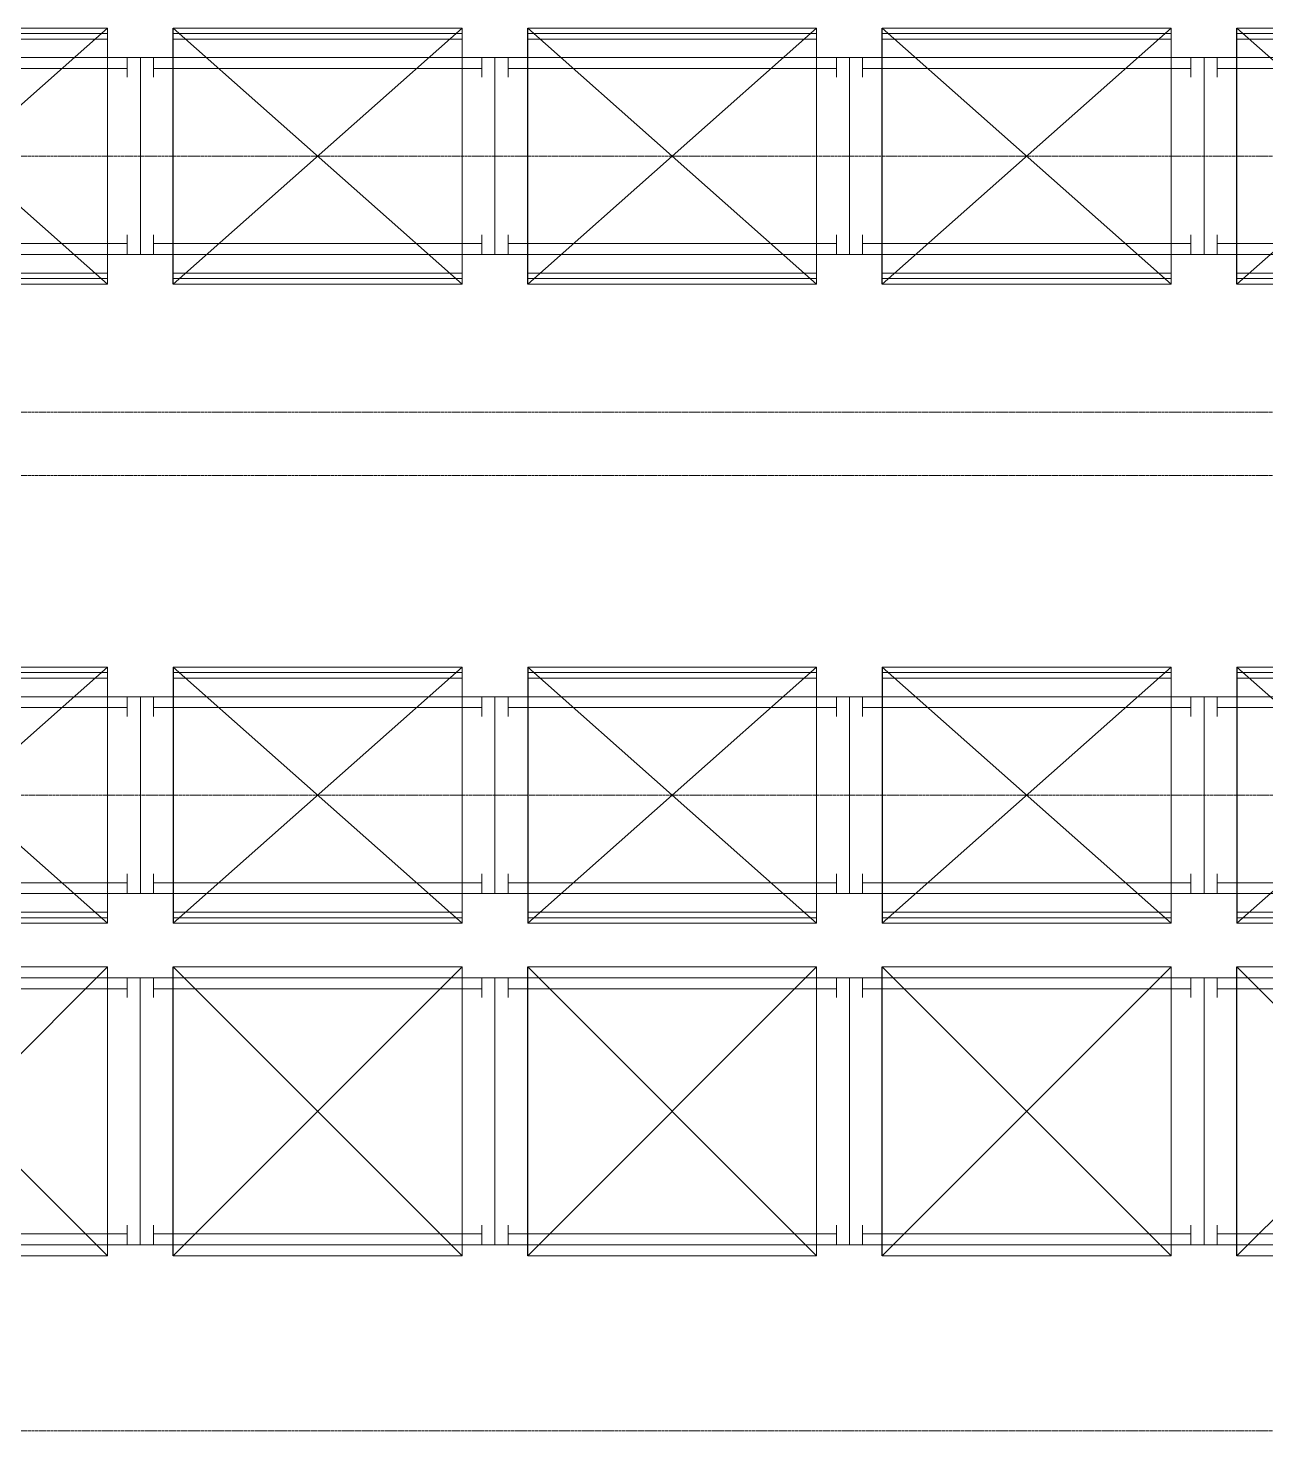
# Model space of a CAD drawing. Header units: millimetres. Extents: x -67280 to 67280, y -47520 to 47520.
# Drawn here: x 5799 to 11455, y -18397 to -11987 of the extents above; entities that cross this region are included whole.
import ezdxf

# ---------------------------------------------------------------- set-up
doc = ezdxf.new("R2010")
doc.units = ezdxf.units.MM
doc.linetypes.add('点画线', pattern=[18, 12, -2, 2, -2])
for name, color, linetype, lineweight in [('ACADloading', 57, 'Continuous', 18), ('ACADRackFrame', 5, 'Continuous', 18), ('ACAD细实线层', 3, 'Continuous', 18), ('中心线层', 1, '点画线', 18), ('尺寸线层', 4, 'Continuous', 18)]:
    doc.layers.add(name, color=color, linetype=linetype, lineweight=lineweight)

# ---------------------------------------------------------------- blocks, each defined once
blk = doc.blocks.new('*X219')
at = {"layer": 'ACADloading', "color": 3, "linetype": 'Continuous', "lineweight": 18}
for p, q in [((1530, 1320), (210, 1320.1)), ((210, 1320.1), (1530, 0)), ((210, 0), (210, 1320)), ((210, 0), (210, 1320)), ((210, 0), (210, 1320)), ((210, 0), (210, 1320)), ((210, 1320), (210, 0)), ((210, 1320), (210, 0)), ((210, 1320), (210, 0)), ((1530, 1320), (210, 0)), ((1490, 1320), (250, 1320)), ((1530, 0), (1530, 1320)), ((210, 820), (210, 1280)), ((210, 820), (210, 1280)), ((1530, 0), (210, 0))]:
    blk.add_line(p, q, dxfattribs=at)
at = {"layer": 'ACADloading', "color": 3, "linetype": 'Continuous', "lineweight": 25}
blk.add_line((210, 0), (210, 1320), dxfattribs=at)
at = {"layer": 'ACADloading', "linetype": 'Continuous', "lineweight": 18}
for p, q in [((1490, 1320), (250, 1320)), ((1490, 1320), (250, 1320)), ((1530, 0), (250, 0)), ((1530, 0), (250, 0)), ((1530, 0), (250, 0))]:
    blk.add_line(p, q, dxfattribs=at)
at = {"layer": 'ACADloading', "color": 5, "linetype": 'Continuous', "lineweight": 18}
blk.add_line((1530, 0), (1530, 1320), dxfattribs=at)
blk.add_line((1530, 0), (1530, 1320), dxfattribs=at)
blk.add_line((1530, 0), (1530, 1320), dxfattribs=at)
blk.add_line((1530, 0), (1530, 1320), dxfattribs=at)
blk.add_line((1530, 0), (1530, 1320), dxfattribs=at)
blk.add_line((1530, 0), (1530, 1320), dxfattribs=at)
at = {"layer": 'ACADRackFrame', "linetype": 'Continuous', "lineweight": 18}
for p, q in [((120, 1270), (1620, 1270)), ((1620, 1220), (120, 1220)), ((1620, 100), (120, 100)), ((120, 50), (1620, 50))]:
    blk.add_line(p, q, dxfattribs=at)
for points in [[(120, 1180), (120, 1270), (0, 1270), (0, 1180)], [(60, 50), (60, 1270)], [(1620, 1180), (1620, 1270), (1740, 1270), (1740, 1180)], [(1680, 50), (1680, 1270)], [(120, 140), (120, 50), (0, 50), (0, 140)], [(1620, 140), (1620, 50), (1740, 50), (1740, 140)]]:
    blk.add_lwpolyline(points, dxfattribs=at)
blk = doc.blocks.new('*X222')
at = {"layer": 'ACADloading', "color": 3, "linetype": 'Continuous', "lineweight": 18}
for p, q in [((1530, 1320), (210, 1320.1)), ((210, 1320.1), (1530, 0)), ((210, 0), (210, 1320)), ((210, 0), (210, 1320)), ((210, 0), (210, 1320)), ((210, 0), (210, 1320)), ((210, 1320), (210, 0)), ((210, 1320), (210, 0)), ((210, 1320), (210, 0)), ((1530, 1320), (210, 0)), ((1490, 1320), (250, 1320)), ((1530, 0), (1530, 1320)), ((210, 820), (210, 1280)), ((210, 820), (210, 1280)), ((1530, 0), (210, 0))]:
    blk.add_line(p, q, dxfattribs=at)
at = {"layer": 'ACADloading', "color": 3, "linetype": 'Continuous', "lineweight": 25}
blk.add_line((210, 0), (210, 1320), dxfattribs=at)
at = {"layer": 'ACADloading', "linetype": 'Continuous', "lineweight": 18}
for p, q in [((1490, 1320), (250, 1320)), ((1490, 1320), (250, 1320)), ((1530, 0), (250, 0)), ((1530, 0), (250, 0)), ((1530, 0), (250, 0))]:
    blk.add_line(p, q, dxfattribs=at)
at = {"layer": 'ACADloading', "color": 5, "linetype": 'Continuous', "lineweight": 18}
blk.add_line((1530, 0), (1530, 1320), dxfattribs=at)
blk.add_line((1530, 0), (1530, 1320), dxfattribs=at)
blk.add_line((1530, 0), (1530, 1320), dxfattribs=at)
blk.add_line((1530, 0), (1530, 1320), dxfattribs=at)
blk.add_line((1530, 0), (1530, 1320), dxfattribs=at)
blk.add_line((1530, 0), (1530, 1320), dxfattribs=at)
at = {"layer": 'ACADRackFrame', "linetype": 'Continuous', "lineweight": 18}
for p, q in [((120, 1270), (1620, 1270)), ((1620, 1220), (120, 1220)), ((1620, 100), (120, 100)), ((120, 50), (1620, 50))]:
    blk.add_line(p, q, dxfattribs=at)
for points in [[(120, 1180), (120, 1270), (0, 1270), (0, 1180)], [(60, 50), (60, 1270)], [(1620, 1180), (1620, 1270), (1740, 1270), (1740, 1180)], [(1680, 50), (1680, 1270)], [(120, 140), (120, 50), (0, 50), (0, 140)], [(1620, 140), (1620, 50), (1740, 50), (1740, 140)]]:
    blk.add_lwpolyline(points, dxfattribs=at)
blk = doc.blocks.new('*X223')
at = {"layer": 'ACADloading', "color": 3, "linetype": 'Continuous', "lineweight": 18}
for p, q in [((1530, 1320), (210, 1320.1)), ((210, 1320.1), (1530, 0)), ((210, 0), (210, 1320)), ((210, 0), (210, 1320)), ((210, 0), (210, 1320)), ((210, 0), (210, 1320)), ((210, 1320), (210, 0)), ((210, 1320), (210, 0)), ((210, 1320), (210, 0)), ((1530, 1320), (210, 0)), ((1490, 1320), (250, 1320)), ((1530, 0), (1530, 1320)), ((210, 820), (210, 1280)), ((210, 820), (210, 1280)), ((1530, 0), (210, 0))]:
    blk.add_line(p, q, dxfattribs=at)
at = {"layer": 'ACADloading', "color": 3, "linetype": 'Continuous', "lineweight": 25}
blk.add_line((210, 0), (210, 1320), dxfattribs=at)
at = {"layer": 'ACADloading', "linetype": 'Continuous', "lineweight": 18}
for p, q in [((1490, 1320), (250, 1320)), ((1490, 1320), (250, 1320)), ((1530, 0), (250, 0)), ((1530, 0), (250, 0)), ((1530, 0), (250, 0))]:
    blk.add_line(p, q, dxfattribs=at)
at = {"layer": 'ACADloading', "color": 5, "linetype": 'Continuous', "lineweight": 18}
blk.add_line((1530, 0), (1530, 1320), dxfattribs=at)
blk.add_line((1530, 0), (1530, 1320), dxfattribs=at)
blk.add_line((1530, 0), (1530, 1320), dxfattribs=at)
blk.add_line((1530, 0), (1530, 1320), dxfattribs=at)
blk.add_line((1530, 0), (1530, 1320), dxfattribs=at)
blk.add_line((1530, 0), (1530, 1320), dxfattribs=at)
at = {"layer": 'ACADRackFrame', "linetype": 'Continuous', "lineweight": 18}
for p, q in [((120, 1270), (1620, 1270)), ((1620, 1220), (120, 1220)), ((1620, 100), (120, 100)), ((120, 50), (1620, 50))]:
    blk.add_line(p, q, dxfattribs=at)
for points in [[(120, 1180), (120, 1270), (0, 1270), (0, 1180)], [(60, 50), (60, 1270)], [(1620, 1180), (1620, 1270), (1740, 1270), (1740, 1180)], [(1680, 50), (1680, 1270)], [(120, 140), (120, 50), (0, 50), (0, 140)], [(1620, 140), (1620, 50), (1740, 50), (1740, 140)]]:
    blk.add_lwpolyline(points, dxfattribs=at)
blk = doc.blocks.new('*X224')
at = {"layer": 'ACADloading', "color": 3, "linetype": 'Continuous', "lineweight": 18}
for p, q in [((1530, 1320), (210, 1320.1)), ((210, 1320.1), (1530, 0)), ((210, 0), (210, 1320)), ((210, 0), (210, 1320)), ((210, 0), (210, 1320)), ((210, 0), (210, 1320)), ((210, 1320), (210, 0)), ((210, 1320), (210, 0)), ((210, 1320), (210, 0)), ((1530, 1320), (210, 0)), ((1490, 1320), (250, 1320)), ((1530, 0), (1530, 1320)), ((210, 820), (210, 1280)), ((210, 820), (210, 1280)), ((1530, 0), (210, 0))]:
    blk.add_line(p, q, dxfattribs=at)
at = {"layer": 'ACADloading', "color": 3, "linetype": 'Continuous', "lineweight": 25}
blk.add_line((210, 0), (210, 1320), dxfattribs=at)
at = {"layer": 'ACADloading', "linetype": 'Continuous', "lineweight": 18}
for p, q in [((1490, 1320), (250, 1320)), ((1490, 1320), (250, 1320)), ((1530, 0), (250, 0)), ((1530, 0), (250, 0)), ((1530, 0), (250, 0))]:
    blk.add_line(p, q, dxfattribs=at)
at = {"layer": 'ACADloading', "color": 5, "linetype": 'Continuous', "lineweight": 18}
blk.add_line((1530, 0), (1530, 1320), dxfattribs=at)
blk.add_line((1530, 0), (1530, 1320), dxfattribs=at)
blk.add_line((1530, 0), (1530, 1320), dxfattribs=at)
blk.add_line((1530, 0), (1530, 1320), dxfattribs=at)
blk.add_line((1530, 0), (1530, 1320), dxfattribs=at)
blk.add_line((1530, 0), (1530, 1320), dxfattribs=at)
at = {"layer": 'ACADRackFrame', "linetype": 'Continuous', "lineweight": 18}
for p, q in [((120, 1270), (1620, 1270)), ((1620, 1220), (120, 1220)), ((1620, 100), (120, 100)), ((120, 50), (1620, 50))]:
    blk.add_line(p, q, dxfattribs=at)
for points in [[(120, 1180), (120, 1270), (0, 1270), (0, 1180)], [(60, 50), (60, 1270)], [(1620, 1180), (1620, 1270), (1740, 1270), (1740, 1180)], [(1680, 50), (1680, 1270)], [(120, 140), (120, 50), (0, 50), (0, 140)], [(1620, 140), (1620, 50), (1740, 50), (1740, 140)]]:
    blk.add_lwpolyline(points, dxfattribs=at)
blk = doc.blocks.new('*X225')
at = {"layer": 'ACADloading', "color": 3, "linetype": 'Continuous', "lineweight": 18}
for p, q in [((1530, 1320), (210, 1320.1)), ((210, 1320.1), (1530, 0)), ((210, 0), (210, 1320)), ((210, 0), (210, 1320)), ((210, 0), (210, 1320)), ((210, 0), (210, 1320)), ((210, 1320), (210, 0)), ((210, 1320), (210, 0)), ((210, 1320), (210, 0)), ((1530, 1320), (210, 0)), ((1490, 1320), (250, 1320)), ((1530, 0), (1530, 1320)), ((210, 820), (210, 1280)), ((210, 820), (210, 1280)), ((1530, 0), (210, 0))]:
    blk.add_line(p, q, dxfattribs=at)
at = {"layer": 'ACADloading', "color": 3, "linetype": 'Continuous', "lineweight": 25}
blk.add_line((210, 0), (210, 1320), dxfattribs=at)
at = {"layer": 'ACADloading', "linetype": 'Continuous', "lineweight": 18}
for p, q in [((1490, 1320), (250, 1320)), ((1490, 1320), (250, 1320)), ((1530, 0), (250, 0)), ((1530, 0), (250, 0)), ((1530, 0), (250, 0))]:
    blk.add_line(p, q, dxfattribs=at)
at = {"layer": 'ACADloading', "color": 5, "linetype": 'Continuous', "lineweight": 18}
blk.add_line((1530, 0), (1530, 1320), dxfattribs=at)
blk.add_line((1530, 0), (1530, 1320), dxfattribs=at)
blk.add_line((1530, 0), (1530, 1320), dxfattribs=at)
blk.add_line((1530, 0), (1530, 1320), dxfattribs=at)
blk.add_line((1530, 0), (1530, 1320), dxfattribs=at)
blk.add_line((1530, 0), (1530, 1320), dxfattribs=at)
at = {"layer": 'ACADRackFrame', "linetype": 'Continuous', "lineweight": 18}
for p, q in [((120, 1270), (1620, 1270)), ((1620, 1220), (120, 1220)), ((1620, 100), (120, 100)), ((120, 50), (1620, 50))]:
    blk.add_line(p, q, dxfattribs=at)
for points in [[(120, 1180), (120, 1270), (0, 1270), (0, 1180)], [(60, 50), (60, 1270)], [(1620, 1180), (1620, 1270), (1740, 1270), (1740, 1180)], [(1680, 50), (1680, 1270)], [(120, 140), (120, 50), (0, 50), (0, 140)], [(1620, 140), (1620, 50), (1740, 50), (1740, 140)]]:
    blk.add_lwpolyline(points, dxfattribs=at)
blk = doc.blocks.new('*X218')
at = {"layer": 'ACAD细实线层', "linetype": 'Continuous', "lineweight": 18}
for name, p in [('*X225', (17760, 865)), ('*X224', (19380, 865)), ('*X223', (21000, 865)), ('*X222', (22620, 865)), ('*X219', (24240, 865))]:
    blk.add_blockref(name, p, dxfattribs=at)
blk = doc.blocks.new('*X348')
at = {"layer": 'ACADloading', "color": 6, "linetype": 'Continuous', "lineweight": 18}
for p, q in [((1530, -75), (210, -75)), ((210, -75), (210, -1245)), ((210, -75), (210, -1245)), ((210, -75), (210, -1245)), ((210, -75), (210, -1245)), ((210, -1245), (210, -75)), ((210, -1245), (210, -75)), ((210, -1245), (210, -75)), ((210, -1245.1), (1530, -75)), ((1530, -1245), (210, -75)), ((1530, -75), (1530, -1245)), ((1530, -75), (1530, -1245)), ((1530, -75), (1530, -1245)), ((1530, -75), (1530, -1245)), ((1530, -75), (1530, -1245)), ((1530, -75), (1530, -1245)), ((1530, -75), (1530, -1245)), ((210, -820), (210, -1120)), ((210, -820), (210, -1120)), ((1530, -1245), (210, -1245.1)), ((1490, -1245), (250, -1245))]:
    blk.add_line(p, q, dxfattribs=at)
at = {"layer": 'ACADloading', "color": 6, "linetype": 'Continuous', "lineweight": 25}
blk.add_line((210, -75), (210, -1245), dxfattribs=at)
at = {"layer": 'ACADloading', "linetype": 'Continuous', "lineweight": 18}
for p, q in [((1530, -75), (250, -75)), ((1530, -75), (250, -75)), ((1530, -75), (250, -75)), ((1490, -1245), (250, -1245)), ((1490, -1245), (250, -1245))]:
    blk.add_line(p, q, dxfattribs=at)
at = {"layer": 'ACADRackFrame', "linetype": 'Continuous', "lineweight": 18}
for p, q in [((120, -210), (1620, -210)), ((1620, -260), (120, -260)), ((1620, -1060), (120, -1060)), ((120, -1110), (1620, -1110))]:
    blk.add_line(p, q, dxfattribs=at)
for points in [[(120, -300), (120, -210), (0, -210), (0, -300)], [(60, -210), (60, -1110)], [(1620, -300), (1620, -210), (1740, -210), (1740, -300)], [(1680, -210), (1680, -1110)], [(120, -1020), (120, -1110), (0, -1110), (0, -1020)], [(1620, -1020), (1620, -1110), (1740, -1110), (1740, -1020)]]:
    blk.add_lwpolyline(points, dxfattribs=at)
at = {"layer": '尺寸线层', "color": 216}
for p, q in [((1530, -100), (210, -100)), ((1530, -1220), (210, -1220))]:
    blk.add_line(p, q, dxfattribs=at)
at = {"layer": '尺寸线层', "color": 136}
for p, q in [((1530, -125), (210, -125)), ((1530, -1195), (210, -1195))]:
    blk.add_line(p, q, dxfattribs=at)
blk = doc.blocks.new('*X347')
at = {"layer": 'ACAD细实线层', "linetype": 'Continuous', "lineweight": 18}
blk.add_blockref('*X348', (-870, 660), dxfattribs=at)
blk = doc.blocks.new('*X350')
at = {"layer": 'ACADloading', "color": 6, "linetype": 'Continuous', "lineweight": 18}
for p, q in [((1530, -75), (210, -75)), ((210, -75), (210, -1245)), ((210, -75), (210, -1245)), ((210, -75), (210, -1245)), ((210, -75), (210, -1245)), ((210, -1245), (210, -75)), ((210, -1245), (210, -75)), ((210, -1245), (210, -75)), ((210, -1245.1), (1530, -75)), ((1530, -1245), (210, -75)), ((1530, -75), (1530, -1245)), ((1530, -75), (1530, -1245)), ((1530, -75), (1530, -1245)), ((1530, -75), (1530, -1245)), ((1530, -75), (1530, -1245)), ((1530, -75), (1530, -1245)), ((1530, -75), (1530, -1245)), ((210, -820), (210, -1120)), ((210, -820), (210, -1120)), ((1530, -1245), (210, -1245.1)), ((1490, -1245), (250, -1245))]:
    blk.add_line(p, q, dxfattribs=at)
at = {"layer": 'ACADloading', "color": 6, "linetype": 'Continuous', "lineweight": 25}
blk.add_line((210, -75), (210, -1245), dxfattribs=at)
at = {"layer": 'ACADloading', "linetype": 'Continuous', "lineweight": 18}
for p, q in [((1530, -75), (250, -75)), ((1530, -75), (250, -75)), ((1530, -75), (250, -75)), ((1490, -1245), (250, -1245)), ((1490, -1245), (250, -1245))]:
    blk.add_line(p, q, dxfattribs=at)
at = {"layer": 'ACADRackFrame', "linetype": 'Continuous', "lineweight": 18}
for p, q in [((120, -210), (1620, -210)), ((1620, -260), (120, -260)), ((1620, -1060), (120, -1060)), ((120, -1110), (1620, -1110))]:
    blk.add_line(p, q, dxfattribs=at)
for points in [[(120, -300), (120, -210), (0, -210), (0, -300)], [(60, -210), (60, -1110)], [(1620, -300), (1620, -210), (1740, -210), (1740, -300)], [(1680, -210), (1680, -1110)], [(120, -1020), (120, -1110), (0, -1110), (0, -1020)], [(1620, -1020), (1620, -1110), (1740, -1110), (1740, -1020)]]:
    blk.add_lwpolyline(points, dxfattribs=at)
at = {"layer": '尺寸线层', "color": 216}
for p, q in [((1530, -100), (210, -100)), ((1530, -1220), (210, -1220))]:
    blk.add_line(p, q, dxfattribs=at)
at = {"layer": '尺寸线层', "color": 136}
for p, q in [((1530, -125), (210, -125)), ((1530, -1195), (210, -1195))]:
    blk.add_line(p, q, dxfattribs=at)
blk = doc.blocks.new('*X349')
at = {"layer": 'ACAD细实线层', "linetype": 'Continuous', "lineweight": 18}
blk.add_blockref('*X350', (-870, 660), dxfattribs=at)
blk = doc.blocks.new('*X355')
at = {"layer": 'ACADloading', "color": 6, "linetype": 'Continuous', "lineweight": 18}
for p, q in [((1530, -75), (210, -75)), ((210, -75), (210, -1245)), ((210, -75), (210, -1245)), ((210, -75), (210, -1245)), ((210, -75), (210, -1245)), ((210, -1245), (210, -75)), ((210, -1245), (210, -75)), ((210, -1245), (210, -75)), ((210, -1245.1), (1530, -75)), ((1530, -1245), (210, -75)), ((1530, -75), (1530, -1245)), ((1530, -75), (1530, -1245)), ((1530, -75), (1530, -1245)), ((1530, -75), (1530, -1245)), ((1530, -75), (1530, -1245)), ((1530, -75), (1530, -1245)), ((1530, -75), (1530, -1245)), ((210, -820), (210, -1120)), ((210, -820), (210, -1120)), ((1530, -1245), (210, -1245.1)), ((1490, -1245), (250, -1245))]:
    blk.add_line(p, q, dxfattribs=at)
at = {"layer": 'ACADloading', "color": 6, "linetype": 'Continuous', "lineweight": 25}
blk.add_line((210, -75), (210, -1245), dxfattribs=at)
at = {"layer": 'ACADloading', "linetype": 'Continuous', "lineweight": 18}
for p, q in [((1530, -75), (250, -75)), ((1530, -75), (250, -75)), ((1530, -75), (250, -75)), ((1490, -1245), (250, -1245)), ((1490, -1245), (250, -1245))]:
    blk.add_line(p, q, dxfattribs=at)
at = {"layer": 'ACADRackFrame', "linetype": 'Continuous', "lineweight": 18}
for p, q in [((120, -210), (1620, -210)), ((1620, -260), (120, -260)), ((1620, -1060), (120, -1060)), ((120, -1110), (1620, -1110))]:
    blk.add_line(p, q, dxfattribs=at)
for points in [[(120, -300), (120, -210), (0, -210), (0, -300)], [(60, -210), (60, -1110)], [(1620, -300), (1620, -210), (1740, -210), (1740, -300)], [(1680, -210), (1680, -1110)], [(120, -1020), (120, -1110), (0, -1110), (0, -1020)], [(1620, -1020), (1620, -1110), (1740, -1110), (1740, -1020)]]:
    blk.add_lwpolyline(points, dxfattribs=at)
at = {"layer": '尺寸线层', "color": 216}
for p, q in [((1530, -100), (210, -100)), ((1530, -1220), (210, -1220))]:
    blk.add_line(p, q, dxfattribs=at)
at = {"layer": '尺寸线层', "color": 136}
for p, q in [((1530, -125), (210, -125)), ((1530, -1195), (210, -1195))]:
    blk.add_line(p, q, dxfattribs=at)
blk = doc.blocks.new('*X354')
at = {"layer": 'ACAD细实线层', "linetype": 'Continuous', "lineweight": 18}
blk.add_blockref('*X355', (-870, 660), dxfattribs=at)
blk = doc.blocks.new('*X353')
at = {"layer": '尺寸线层'}
blk.add_blockref('*X354', (0, 0), dxfattribs=at)
blk = doc.blocks.new('*X358')
at = {"layer": 'ACADloading', "color": 6, "linetype": 'Continuous', "lineweight": 18}
for p, q in [((1530, -75), (210, -75)), ((210, -75), (210, -1245)), ((210, -75), (210, -1245)), ((210, -75), (210, -1245)), ((210, -75), (210, -1245)), ((210, -1245), (210, -75)), ((210, -1245), (210, -75)), ((210, -1245), (210, -75)), ((210, -1245.1), (1530, -75)), ((1530, -1245), (210, -75)), ((1530, -75), (1530, -1245)), ((1530, -75), (1530, -1245)), ((1530, -75), (1530, -1245)), ((1530, -75), (1530, -1245)), ((1530, -75), (1530, -1245)), ((1530, -75), (1530, -1245)), ((1530, -75), (1530, -1245)), ((210, -820), (210, -1120)), ((210, -820), (210, -1120)), ((1530, -1245), (210, -1245.1)), ((1490, -1245), (250, -1245))]:
    blk.add_line(p, q, dxfattribs=at)
at = {"layer": 'ACADloading', "color": 6, "linetype": 'Continuous', "lineweight": 25}
blk.add_line((210, -75), (210, -1245), dxfattribs=at)
at = {"layer": 'ACADloading', "linetype": 'Continuous', "lineweight": 18}
for p, q in [((1530, -75), (250, -75)), ((1530, -75), (250, -75)), ((1530, -75), (250, -75)), ((1490, -1245), (250, -1245)), ((1490, -1245), (250, -1245))]:
    blk.add_line(p, q, dxfattribs=at)
at = {"layer": 'ACADRackFrame', "linetype": 'Continuous', "lineweight": 18}
for p, q in [((120, -210), (1620, -210)), ((1620, -260), (120, -260)), ((1620, -1060), (120, -1060)), ((120, -1110), (1620, -1110))]:
    blk.add_line(p, q, dxfattribs=at)
for points in [[(120, -300), (120, -210), (0, -210), (0, -300)], [(60, -210), (60, -1110)], [(1620, -300), (1620, -210), (1740, -210), (1740, -300)], [(1680, -210), (1680, -1110)], [(120, -1020), (120, -1110), (0, -1110), (0, -1020)], [(1620, -1020), (1620, -1110), (1740, -1110), (1740, -1020)]]:
    blk.add_lwpolyline(points, dxfattribs=at)
at = {"layer": '尺寸线层', "color": 216}
for p, q in [((1530, -100), (210, -100)), ((1530, -1220), (210, -1220))]:
    blk.add_line(p, q, dxfattribs=at)
at = {"layer": '尺寸线层', "color": 136}
for p, q in [((1530, -125), (210, -125)), ((1530, -1195), (210, -1195))]:
    blk.add_line(p, q, dxfattribs=at)
blk = doc.blocks.new('*X357')
at = {"layer": 'ACAD细实线层', "linetype": 'Continuous', "lineweight": 18}
blk.add_blockref('*X358', (-870, 660), dxfattribs=at)
blk = doc.blocks.new('*X356')
at = {"layer": '尺寸线层'}
blk.add_blockref('*X357', (0, 0), dxfattribs=at)
blk = doc.blocks.new('*X367')
at = {"layer": 'ACADloading', "color": 6, "linetype": 'Continuous', "lineweight": 18}
for p, q in [((1530, -75), (210, -75)), ((210, -75), (210, -1245)), ((210, -75), (210, -1245)), ((210, -75), (210, -1245)), ((210, -75), (210, -1245)), ((210, -1245), (210, -75)), ((210, -1245), (210, -75)), ((210, -1245), (210, -75)), ((210, -1245.1), (1530, -75)), ((1530, -1245), (210, -75)), ((1530, -75), (1530, -1245)), ((1530, -75), (1530, -1245)), ((1530, -75), (1530, -1245)), ((1530, -75), (1530, -1245)), ((1530, -75), (1530, -1245)), ((1530, -75), (1530, -1245)), ((1530, -75), (1530, -1245)), ((210, -820), (210, -1120)), ((210, -820), (210, -1120)), ((1530, -1245), (210, -1245.1)), ((1490, -1245), (250, -1245))]:
    blk.add_line(p, q, dxfattribs=at)
at = {"layer": 'ACADloading', "color": 6, "linetype": 'Continuous', "lineweight": 25}
blk.add_line((210, -75), (210, -1245), dxfattribs=at)
at = {"layer": 'ACADloading', "linetype": 'Continuous', "lineweight": 18}
for p, q in [((1530, -75), (250, -75)), ((1530, -75), (250, -75)), ((1530, -75), (250, -75)), ((1490, -1245), (250, -1245)), ((1490, -1245), (250, -1245))]:
    blk.add_line(p, q, dxfattribs=at)
at = {"layer": 'ACADRackFrame', "linetype": 'Continuous', "lineweight": 18}
for p, q in [((120, -210), (1620, -210)), ((1620, -260), (120, -260)), ((1620, -1060), (120, -1060)), ((120, -1110), (1620, -1110))]:
    blk.add_line(p, q, dxfattribs=at)
for points in [[(120, -300), (120, -210), (0, -210), (0, -300)], [(60, -210), (60, -1110)], [(1620, -300), (1620, -210), (1740, -210), (1740, -300)], [(1680, -210), (1680, -1110)], [(120, -1020), (120, -1110), (0, -1110), (0, -1020)], [(1620, -1020), (1620, -1110), (1740, -1110), (1740, -1020)]]:
    blk.add_lwpolyline(points, dxfattribs=at)
at = {"layer": '尺寸线层', "color": 216}
for p, q in [((1530, -100), (210, -100)), ((1530, -1220), (210, -1220))]:
    blk.add_line(p, q, dxfattribs=at)
at = {"layer": '尺寸线层', "color": 136}
for p, q in [((1530, -125), (210, -125)), ((1530, -1195), (210, -1195))]:
    blk.add_line(p, q, dxfattribs=at)
blk = doc.blocks.new('*X366')
at = {"layer": 'ACAD细实线层', "linetype": 'Continuous', "lineweight": 18}
blk.add_blockref('*X367', (-870, 660), dxfattribs=at)
blk = doc.blocks.new('*X365')
at = {"layer": '尺寸线层'}
blk.add_blockref('*X366', (0, 0), dxfattribs=at)
blk = doc.blocks.new('*X385')
at = {"layer": 'ACADloading', "color": 6, "linetype": 'Continuous', "lineweight": 18}
for p, q in [((1530, 1245), (210, 1245.1)), ((210, 1245.1), (1530, 75)), ((210, 75), (210, 1245)), ((210, 75), (210, 1245)), ((210, 75), (210, 1245)), ((210, 75), (210, 1245)), ((210, 1245), (210, 75)), ((210, 1245), (210, 75)), ((210, 1245), (210, 75)), ((1530, 1245), (210, 75)), ((1490, 1245), (250, 1245)), ((1530, 75), (1530, 1245)), ((1530, 75), (1530, 1245)), ((1530, 75), (1530, 1245)), ((1530, 75), (1530, 1245)), ((1530, 75), (1530, 1245)), ((1530, 75), (1530, 1245)), ((1530, 75), (1530, 1245)), ((210, 820), (210, 1120)), ((210, 820), (210, 1120)), ((1530, 75), (210, 75))]:
    blk.add_line(p, q, dxfattribs=at)
at = {"layer": 'ACADloading', "color": 6, "linetype": 'Continuous', "lineweight": 25}
blk.add_line((210, 75), (210, 1245), dxfattribs=at)
at = {"layer": 'ACADloading', "linetype": 'Continuous', "lineweight": 18}
for p, q in [((1490, 1245), (250, 1245)), ((1490, 1245), (250, 1245)), ((1530, 75), (250, 75)), ((1530, 75), (250, 75)), ((1530, 75), (250, 75))]:
    blk.add_line(p, q, dxfattribs=at)
at = {"layer": 'ACADRackFrame', "linetype": 'Continuous', "lineweight": 18}
for p, q in [((120, 1110), (1620, 1110)), ((1620, 1060), (120, 1060)), ((1620, 260), (120, 260)), ((120, 210), (1620, 210))]:
    blk.add_line(p, q, dxfattribs=at)
for points in [[(120, 1020), (120, 1110), (0, 1110), (0, 1020)], [(60, 210), (60, 1110)], [(1620, 1020), (1620, 1110), (1740, 1110), (1740, 1020)], [(1680, 210), (1680, 1110)], [(120, 300), (120, 210), (0, 210), (0, 300)], [(1620, 300), (1620, 210), (1740, 210), (1740, 300)]]:
    blk.add_lwpolyline(points, dxfattribs=at)
at = {"layer": '尺寸线层', "color": 216}
for p, q in [((1530, 1220), (210, 1220)), ((1530, 100), (210, 100))]:
    blk.add_line(p, q, dxfattribs=at)
at = {"layer": '尺寸线层', "color": 136}
for p, q in [((1530, 1195), (210, 1195)), ((1530, 125), (210, 125))]:
    blk.add_line(p, q, dxfattribs=at)
blk = doc.blocks.new('*X384')
at = {"layer": 'ACAD细实线层', "linetype": 'Continuous', "lineweight": 18}
blk.add_blockref('*X385', (-870, -660), dxfattribs=at)
blk = doc.blocks.new('*X387')
at = {"layer": 'ACADloading', "color": 6, "linetype": 'Continuous', "lineweight": 18}
for p, q in [((1530, 1245), (210, 1245.1)), ((210, 1245.1), (1530, 75)), ((210, 75), (210, 1245)), ((210, 75), (210, 1245)), ((210, 75), (210, 1245)), ((210, 75), (210, 1245)), ((210, 1245), (210, 75)), ((210, 1245), (210, 75)), ((210, 1245), (210, 75)), ((1530, 1245), (210, 75)), ((1490, 1245), (250, 1245)), ((1530, 75), (1530, 1245)), ((1530, 75), (1530, 1245)), ((1530, 75), (1530, 1245)), ((1530, 75), (1530, 1245)), ((1530, 75), (1530, 1245)), ((1530, 75), (1530, 1245)), ((1530, 75), (1530, 1245)), ((210, 820), (210, 1120)), ((210, 820), (210, 1120)), ((1530, 75), (210, 75))]:
    blk.add_line(p, q, dxfattribs=at)
at = {"layer": 'ACADloading', "color": 6, "linetype": 'Continuous', "lineweight": 25}
blk.add_line((210, 75), (210, 1245), dxfattribs=at)
at = {"layer": 'ACADloading', "linetype": 'Continuous', "lineweight": 18}
for p, q in [((1490, 1245), (250, 1245)), ((1490, 1245), (250, 1245)), ((1530, 75), (250, 75)), ((1530, 75), (250, 75)), ((1530, 75), (250, 75))]:
    blk.add_line(p, q, dxfattribs=at)
at = {"layer": 'ACADRackFrame', "linetype": 'Continuous', "lineweight": 18}
for p, q in [((120, 1110), (1620, 1110)), ((1620, 1060), (120, 1060)), ((1620, 260), (120, 260)), ((120, 210), (1620, 210))]:
    blk.add_line(p, q, dxfattribs=at)
for points in [[(120, 1020), (120, 1110), (0, 1110), (0, 1020)], [(60, 210), (60, 1110)], [(1620, 1020), (1620, 1110), (1740, 1110), (1740, 1020)], [(1680, 210), (1680, 1110)], [(120, 300), (120, 210), (0, 210), (0, 300)], [(1620, 300), (1620, 210), (1740, 210), (1740, 300)]]:
    blk.add_lwpolyline(points, dxfattribs=at)
at = {"layer": '尺寸线层', "color": 216}
for p, q in [((1530, 1220), (210, 1220)), ((1530, 100), (210, 100))]:
    blk.add_line(p, q, dxfattribs=at)
at = {"layer": '尺寸线层', "color": 136}
for p, q in [((1530, 1195), (210, 1195)), ((1530, 125), (210, 125))]:
    blk.add_line(p, q, dxfattribs=at)
blk = doc.blocks.new('*X386')
at = {"layer": 'ACAD细实线层', "linetype": 'Continuous', "lineweight": 18}
blk.add_blockref('*X387', (-870, -660), dxfattribs=at)
blk = doc.blocks.new('*X390')
at = {"layer": 'ACADloading', "color": 6, "linetype": 'Continuous', "lineweight": 18}
for p, q in [((1530, 1245), (210, 1245.1)), ((210, 1245.1), (1530, 75)), ((210, 75), (210, 1245)), ((210, 75), (210, 1245)), ((210, 75), (210, 1245)), ((210, 75), (210, 1245)), ((210, 1245), (210, 75)), ((210, 1245), (210, 75)), ((210, 1245), (210, 75)), ((1530, 1245), (210, 75)), ((1490, 1245), (250, 1245)), ((1530, 75), (1530, 1245)), ((1530, 75), (1530, 1245)), ((1530, 75), (1530, 1245)), ((1530, 75), (1530, 1245)), ((1530, 75), (1530, 1245)), ((1530, 75), (1530, 1245)), ((1530, 75), (1530, 1245)), ((210, 820), (210, 1120)), ((210, 820), (210, 1120)), ((1530, 75), (210, 75))]:
    blk.add_line(p, q, dxfattribs=at)
at = {"layer": 'ACADloading', "color": 6, "linetype": 'Continuous', "lineweight": 25}
blk.add_line((210, 75), (210, 1245), dxfattribs=at)
at = {"layer": 'ACADloading', "linetype": 'Continuous', "lineweight": 18}
for p, q in [((1490, 1245), (250, 1245)), ((1490, 1245), (250, 1245)), ((1530, 75), (250, 75)), ((1530, 75), (250, 75)), ((1530, 75), (250, 75))]:
    blk.add_line(p, q, dxfattribs=at)
at = {"layer": 'ACADRackFrame', "linetype": 'Continuous', "lineweight": 18}
for p, q in [((120, 1110), (1620, 1110)), ((1620, 1060), (120, 1060)), ((1620, 260), (120, 260)), ((120, 210), (1620, 210))]:
    blk.add_line(p, q, dxfattribs=at)
for points in [[(120, 1020), (120, 1110), (0, 1110), (0, 1020)], [(60, 210), (60, 1110)], [(1620, 1020), (1620, 1110), (1740, 1110), (1740, 1020)], [(1680, 210), (1680, 1110)], [(120, 300), (120, 210), (0, 210), (0, 300)], [(1620, 300), (1620, 210), (1740, 210), (1740, 300)]]:
    blk.add_lwpolyline(points, dxfattribs=at)
at = {"layer": '尺寸线层', "color": 216}
for p, q in [((1530, 1220), (210, 1220)), ((1530, 100), (210, 100))]:
    blk.add_line(p, q, dxfattribs=at)
at = {"layer": '尺寸线层', "color": 136}
for p, q in [((1530, 1195), (210, 1195)), ((1530, 125), (210, 125))]:
    blk.add_line(p, q, dxfattribs=at)
blk = doc.blocks.new('*X389')
at = {"layer": 'ACAD细实线层', "linetype": 'Continuous', "lineweight": 18}
blk.add_blockref('*X390', (-870, -660), dxfattribs=at)
blk = doc.blocks.new('*X388')
at = {"layer": '尺寸线层'}
blk.add_blockref('*X389', (0, 0), dxfattribs=at)
blk = doc.blocks.new('*X393')
at = {"layer": 'ACADloading', "color": 6, "linetype": 'Continuous', "lineweight": 18}
for p, q in [((1530, 1245), (210, 1245.1)), ((210, 1245.1), (1530, 75)), ((210, 75), (210, 1245)), ((210, 75), (210, 1245)), ((210, 75), (210, 1245)), ((210, 75), (210, 1245)), ((210, 1245), (210, 75)), ((210, 1245), (210, 75)), ((210, 1245), (210, 75)), ((1530, 1245), (210, 75)), ((1490, 1245), (250, 1245)), ((1530, 75), (1530, 1245)), ((1530, 75), (1530, 1245)), ((1530, 75), (1530, 1245)), ((1530, 75), (1530, 1245)), ((1530, 75), (1530, 1245)), ((1530, 75), (1530, 1245)), ((1530, 75), (1530, 1245)), ((210, 820), (210, 1120)), ((210, 820), (210, 1120)), ((1530, 75), (210, 75))]:
    blk.add_line(p, q, dxfattribs=at)
at = {"layer": 'ACADloading', "color": 6, "linetype": 'Continuous', "lineweight": 25}
blk.add_line((210, 75), (210, 1245), dxfattribs=at)
at = {"layer": 'ACADloading', "linetype": 'Continuous', "lineweight": 18}
for p, q in [((1490, 1245), (250, 1245)), ((1490, 1245), (250, 1245)), ((1530, 75), (250, 75)), ((1530, 75), (250, 75)), ((1530, 75), (250, 75))]:
    blk.add_line(p, q, dxfattribs=at)
at = {"layer": 'ACADRackFrame', "linetype": 'Continuous', "lineweight": 18}
for p, q in [((120, 1110), (1620, 1110)), ((1620, 1060), (120, 1060)), ((1620, 260), (120, 260)), ((120, 210), (1620, 210))]:
    blk.add_line(p, q, dxfattribs=at)
for points in [[(120, 1020), (120, 1110), (0, 1110), (0, 1020)], [(60, 210), (60, 1110)], [(1620, 1020), (1620, 1110), (1740, 1110), (1740, 1020)], [(1680, 210), (1680, 1110)], [(120, 300), (120, 210), (0, 210), (0, 300)], [(1620, 300), (1620, 210), (1740, 210), (1740, 300)]]:
    blk.add_lwpolyline(points, dxfattribs=at)
at = {"layer": '尺寸线层', "color": 216}
for p, q in [((1530, 1220), (210, 1220)), ((1530, 100), (210, 100))]:
    blk.add_line(p, q, dxfattribs=at)
at = {"layer": '尺寸线层', "color": 136}
for p, q in [((1530, 1195), (210, 1195)), ((1530, 125), (210, 125))]:
    blk.add_line(p, q, dxfattribs=at)
blk = doc.blocks.new('*X392')
at = {"layer": 'ACAD细实线层', "linetype": 'Continuous', "lineweight": 18}
blk.add_blockref('*X393', (-870, -660), dxfattribs=at)
blk = doc.blocks.new('*X391')
at = {"layer": '尺寸线层'}
blk.add_blockref('*X392', (0, 0), dxfattribs=at)
blk = doc.blocks.new('*X402')
at = {"layer": 'ACADloading', "color": 6, "linetype": 'Continuous', "lineweight": 18}
for p, q in [((1530, 1245), (210, 1245.1)), ((210, 1245.1), (1530, 75)), ((210, 75), (210, 1245)), ((210, 75), (210, 1245)), ((210, 75), (210, 1245)), ((210, 75), (210, 1245)), ((210, 1245), (210, 75)), ((210, 1245), (210, 75)), ((210, 1245), (210, 75)), ((1530, 1245), (210, 75)), ((1490, 1245), (250, 1245)), ((1530, 75), (1530, 1245)), ((1530, 75), (1530, 1245)), ((1530, 75), (1530, 1245)), ((1530, 75), (1530, 1245)), ((1530, 75), (1530, 1245)), ((1530, 75), (1530, 1245)), ((1530, 75), (1530, 1245)), ((210, 820), (210, 1120)), ((210, 820), (210, 1120)), ((1530, 75), (210, 75))]:
    blk.add_line(p, q, dxfattribs=at)
at = {"layer": 'ACADloading', "color": 6, "linetype": 'Continuous', "lineweight": 25}
blk.add_line((210, 75), (210, 1245), dxfattribs=at)
at = {"layer": 'ACADloading', "linetype": 'Continuous', "lineweight": 18}
for p, q in [((1490, 1245), (250, 1245)), ((1490, 1245), (250, 1245)), ((1530, 75), (250, 75)), ((1530, 75), (250, 75)), ((1530, 75), (250, 75))]:
    blk.add_line(p, q, dxfattribs=at)
at = {"layer": 'ACADRackFrame', "linetype": 'Continuous', "lineweight": 18}
for p, q in [((120, 1110), (1620, 1110)), ((1620, 1060), (120, 1060)), ((1620, 260), (120, 260)), ((120, 210), (1620, 210))]:
    blk.add_line(p, q, dxfattribs=at)
for points in [[(120, 1020), (120, 1110), (0, 1110), (0, 1020)], [(60, 210), (60, 1110)], [(1620, 1020), (1620, 1110), (1740, 1110), (1740, 1020)], [(1680, 210), (1680, 1110)], [(120, 300), (120, 210), (0, 210), (0, 300)], [(1620, 300), (1620, 210), (1740, 210), (1740, 300)]]:
    blk.add_lwpolyline(points, dxfattribs=at)
at = {"layer": '尺寸线层', "color": 216}
for p, q in [((1530, 1220), (210, 1220)), ((1530, 100), (210, 100))]:
    blk.add_line(p, q, dxfattribs=at)
at = {"layer": '尺寸线层', "color": 136}
for p, q in [((1530, 1195), (210, 1195)), ((1530, 125), (210, 125))]:
    blk.add_line(p, q, dxfattribs=at)
blk = doc.blocks.new('*X401')
at = {"layer": 'ACAD细实线层', "linetype": 'Continuous', "lineweight": 18}
blk.add_blockref('*X402', (-870, -660), dxfattribs=at)
blk = doc.blocks.new('*X400')
at = {"layer": '尺寸线层'}
blk.add_blockref('*X401', (0, 0), dxfattribs=at)

msp = doc.modelspace()

# ---------------------------------------------------------------- linework, layer by layer
at = {"layer": '中心线层'}
for p, q in [((16032.015, -12572.309), (-46007.985, -12572.309)), ((16032.015, -13742.309), (-46007.985, -13742.309)), ((16032.015, -14032.309), (-46007.985, -14032.309)), ((16032.015, -14032.309), (-46007.985, -14032.309)), ((22410.031, -15492.309), (-56073.679, -15492.309)), ((16032.015, -18397.309), (-46007.985, -18397.309)), ((16032.015, -18397.309), (-46007.985, -18397.309))]:
    msp.add_line(p, q, dxfattribs=at)
at = {"layer": '中心线层', "linetype": '点画线', "lineweight": 18}
msp.add_line((16032.015, -13742.309), (-46007.985, -13742.309), dxfattribs=at)

# ---------------------------------------------------------------- block references
at = {"layer": '尺寸线层'}
for name, p in [('*X384', (5502.028, -12572.309)), ('*X386', (7122.028, -12572.309)), ('*X400', (8742.028, -12572.309)), ('*X388', (10362.028, -12572.309)), ('*X391', (11982.028, -12572.309)), ('*X347', (5502.028, -15492.324)), ('*X349', (7122.028, -15492.324)), ('*X365', (8742.028, -15492.324)), ('*X353', (10362.028, -15492.324)), ('*X356', (11982.028, -15492.324)), ('*X218', (-13127.98, -18462.309))]:
    msp.add_blockref(name, p, dxfattribs=at)

doc.saveas('drawing.dxf')
